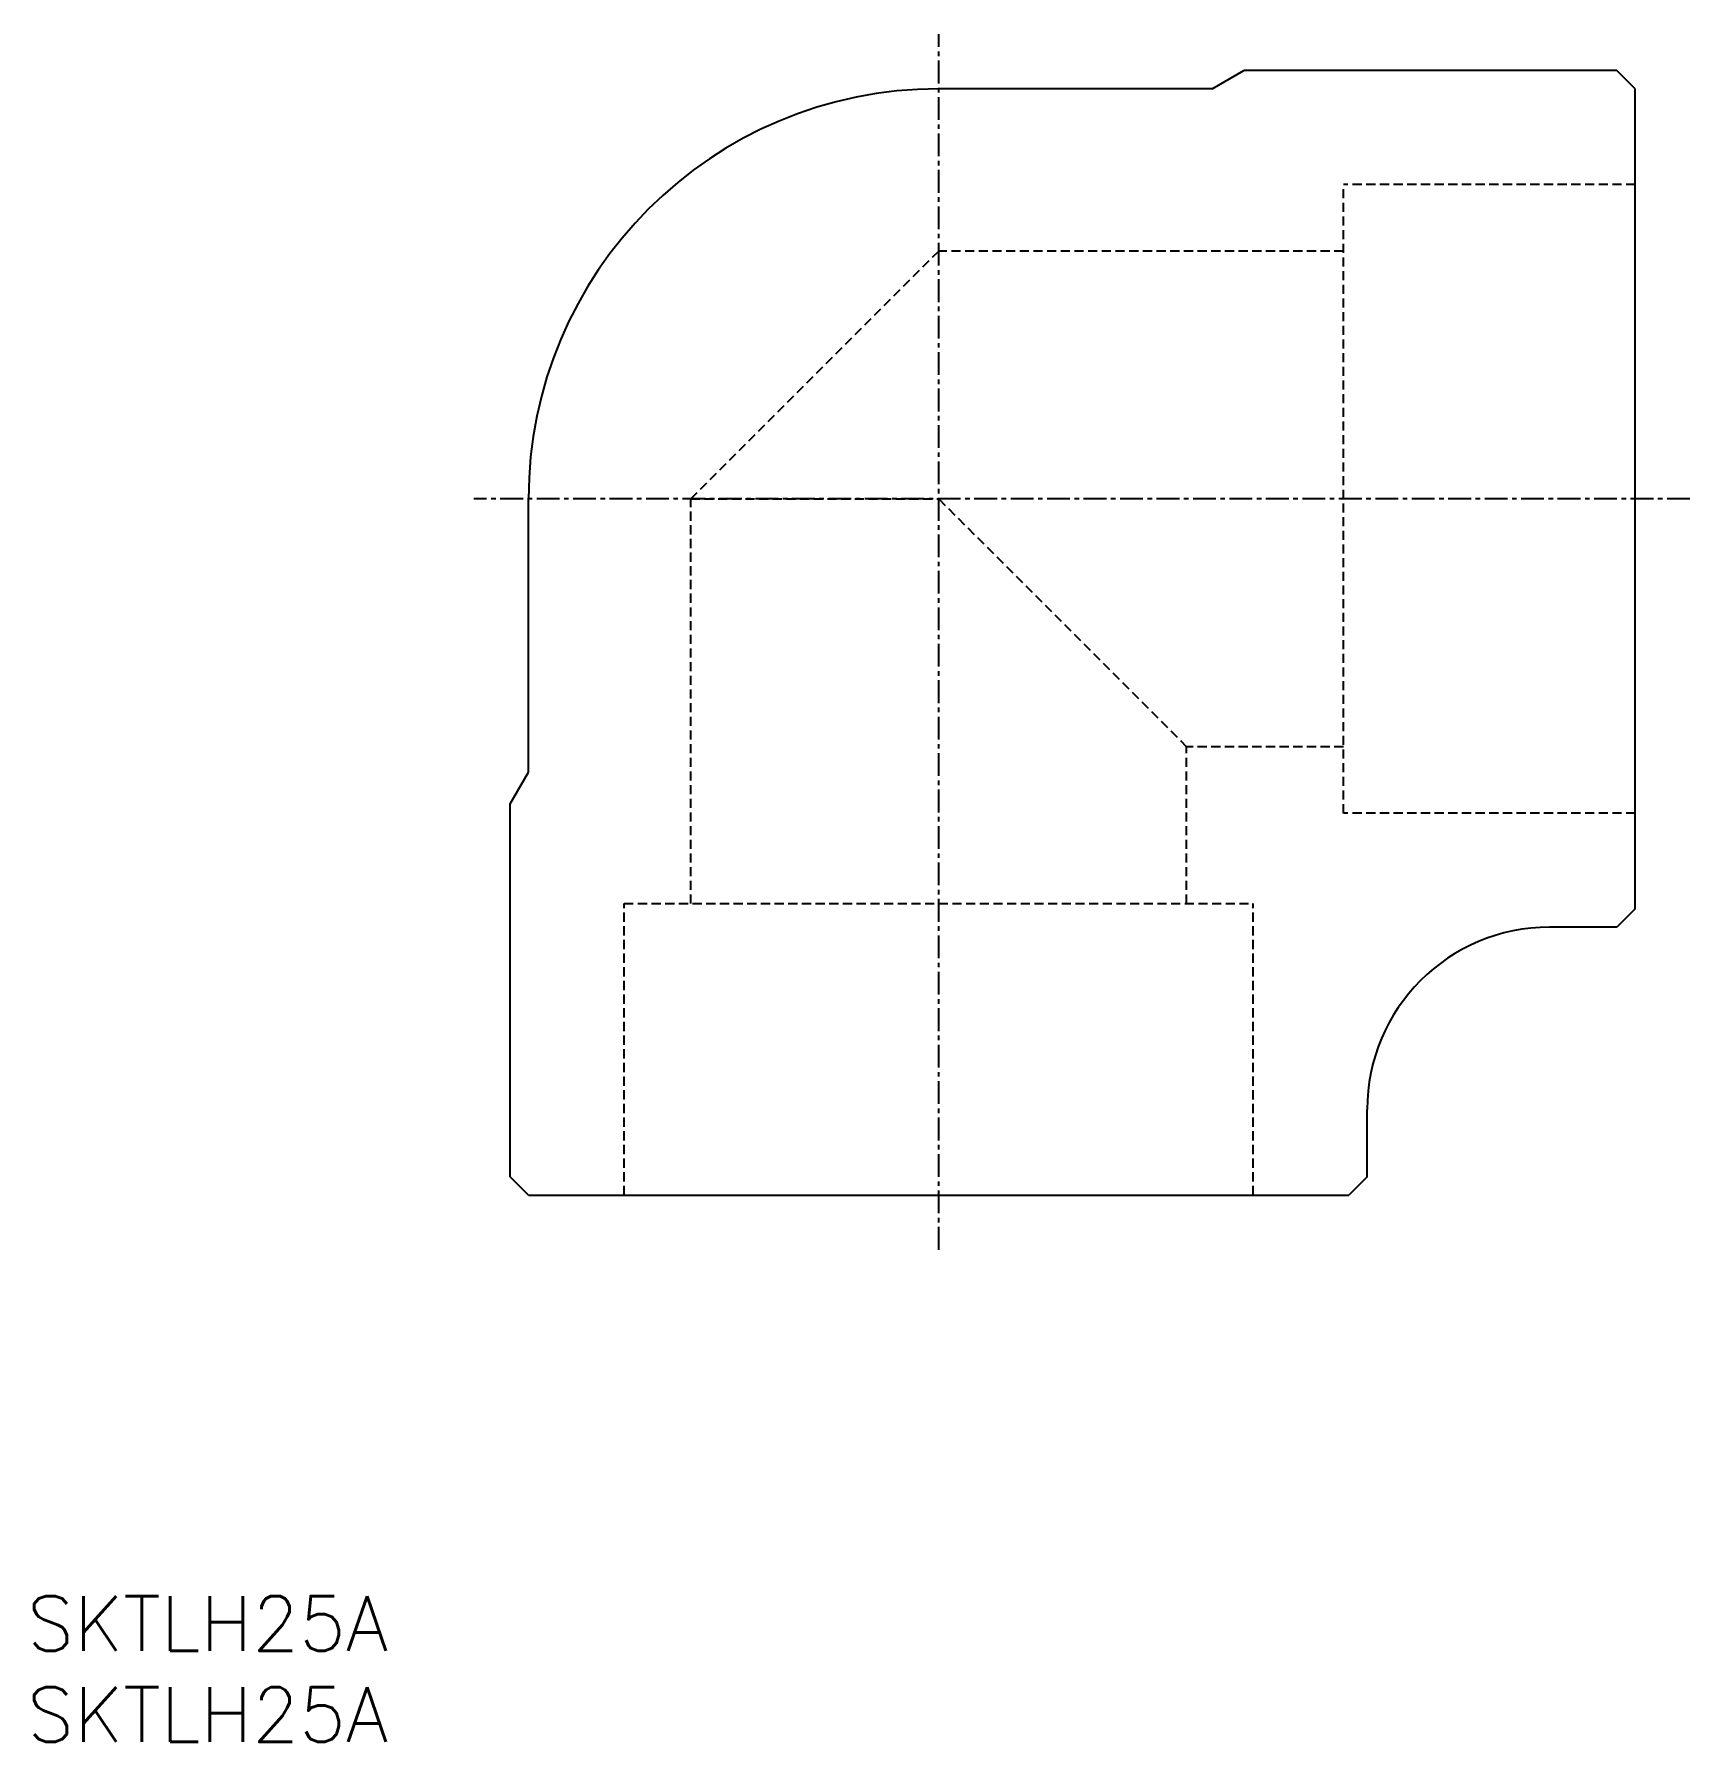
# Model space of a CAD drawing. Extents: x 0.4 to 91.2, y 0 to 93.7.
import ezdxf

# ---------------------------------------------------------------- set-up
doc = ezdxf.new("R2010")
doc.units = 0
doc.linetypes.add('CENTER', pattern=[2, 1.25, -0.25, 0.25, -0.25])
doc.linetypes.add('DASHED', pattern=[0.75, 0.5, -0.25])
doc.layers.get('0').update_dxf_attribs({"linetype": 'CONTINUOUS'})
doc.layers.add('CENTER', color=1, linetype='CENTER')
doc.styles.get("Standard").update_dxf_attribs({"font": 'txt.shx'})

# ---------------------------------------------------------------- blocks, each defined once
blk = doc.blocks.new('*U6')
at = {"color": 7, "linetype": 'CONTINUOUS'}
blk.add_text('SKTLH25A', height=3, dxfattribs=at).set_placement((0, 0))
blk = doc.blocks.new('*U7')
at = {"color": 7, "linetype": 'CONTINUOUS'}
blk.add_text('SKTLH25A', height=3, dxfattribs=at).set_placement((0, 5))

msp = doc.modelspace()

# ---------------------------------------------------------------- linework, layer by layer
at = {"color": 7, "linetype": 'CONTINUOUS'}
for p, q in [((65, 90.7), (66.732, 91.7)), ((87.2, 91.7), (66.732, 91.7)), ((88.2, 90.7), (87.2, 91.7)), ((65, 90.7), (50, 90.7)), ((88.2, 45.7), (88.2, 90.7)), ((27.5, 53.2), (27.5, 68.2)), ((26.5, 51.468), (27.5, 53.2)), ((26.5, 31), (26.5, 51.468)), ((88.2, 45.7), (87.2, 44.7)), ((87.2, 44.7), (83.5, 44.7)), ((73.5, 31), (73.5, 34.7)), ((27.5, 30), (26.5, 31)), ((73.5, 31), (72.5, 30)), ((27.5, 30), (72.5, 30))]:
    msp.add_line(p, q, dxfattribs=at)
at = {"color": 3, "linetype": 'DASHED'}
for p, q in [((88.2, 85.45), (72.2, 85.45)), ((72.2, 50.95), (72.2, 85.45)), ((36.4, 68.2), (50, 81.8)), ((72.2, 81.8), (50, 81.8)), ((36.4, 46), (36.4, 68.2)), ((36.4, 68.2), (50, 68.2)), ((50, 68.2), (63.6, 54.6)), ((63.6, 46), (63.6, 54.6)), ((72.2, 54.6), (63.6, 54.6)), ((88.2, 50.95), (72.2, 50.95)), ((32.75, 30), (32.75, 46)), ((32.75, 46), (67.25, 46)), ((67.25, 30), (67.25, 46))]:
    msp.add_line(p, q, dxfattribs=at)
at = {"color": 7, "linetype": 'CONTINUOUS'}
for centre, radius in [((50, 68.2), 22.5), ((83.5, 34.7), 10)]:
    msp.add_arc(centre, radius, 90, 180, dxfattribs=at)
at = {"layer": 'CENTER', "color": 1, "linetype": 'CENTER'}
for p, q in [((50, 27), (50, 93.7)), ((91.2, 68.2), (24.5, 68.2))]:
    msp.add_line(p, q, dxfattribs=at)

# ---------------------------------------------------------------- block references
at = {"color": 7, "linetype": 'CONTINUOUS'}
for name in ['*U7', '*U6']:
    msp.add_blockref(name, (0, 0), dxfattribs=at)

doc.saveas('drawing.dxf')
